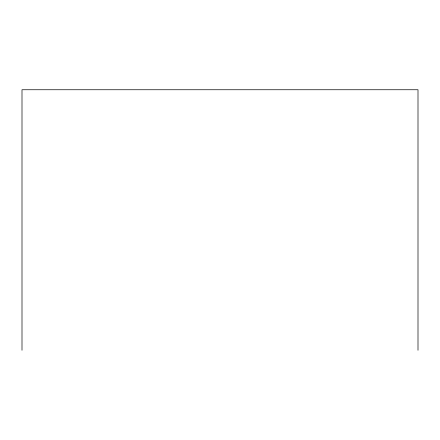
<?xml version="1.0" encoding="UTF-8"?>
<svg xmlns="http://www.w3.org/2000/svg" width="440" height="440" viewBox="0 0 440 440"><rect width="100%" height="100%" fill="white"/><g stroke="black" fill="none" stroke-linecap="round" stroke-linejoin="round"><path stroke-width="0.66" d="M418 350.257L418 89.743L22 89.743L22 350.257"/></g></svg>
